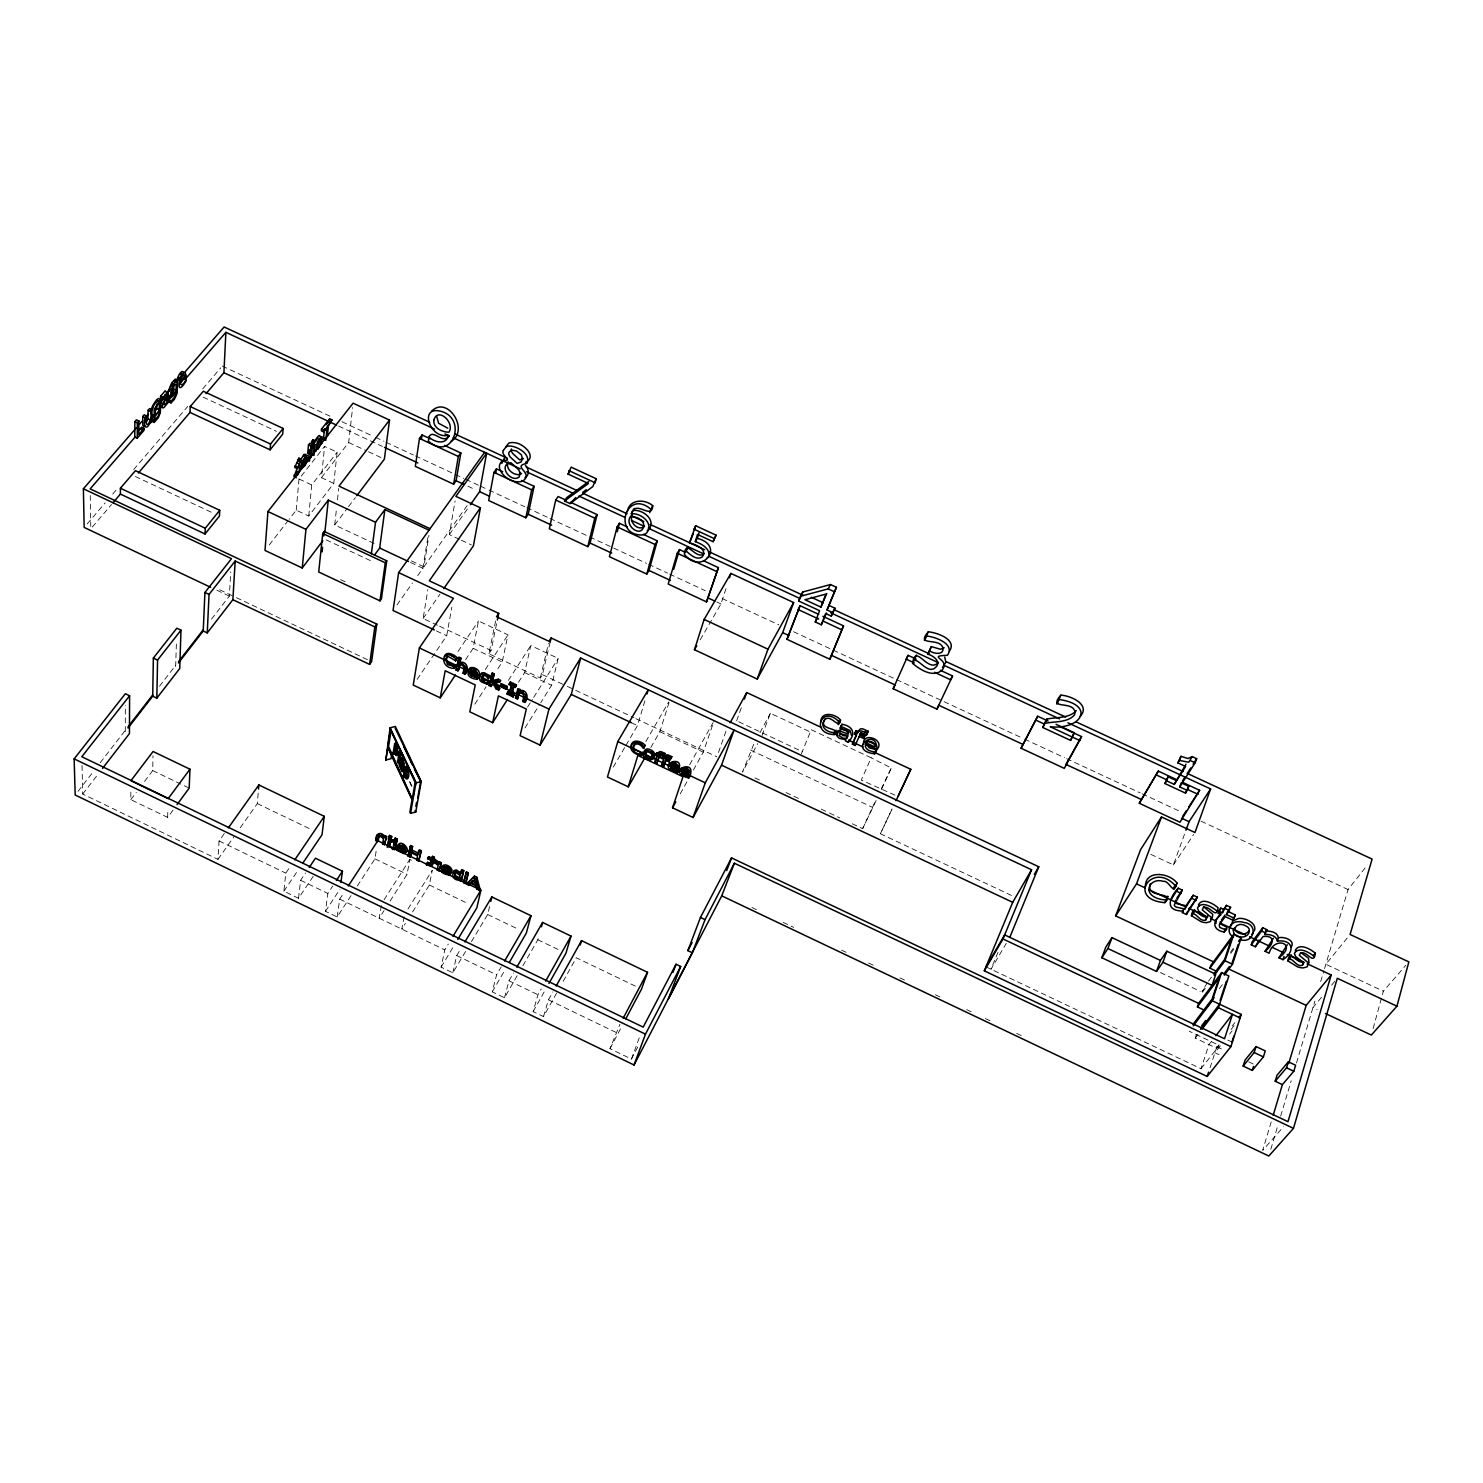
<?xml version="1.0" encoding="UTF-8"?>
<svg xmlns="http://www.w3.org/2000/svg" width="1483" height="1483" viewBox="0 0 1483 1483"><rect width="100%" height="100%" fill="white"/><g stroke="black" fill="none" stroke-linecap="round" stroke-linejoin="round"><path stroke-width="0.75" stroke-dasharray="5 3.75" d="M125.295 731.564L125.332 705.166M173.048 810.089L167.653 817.411L130.819 799.652L130.875 789.123M144.518 781.467L152.73 770.567L152.99 755.737M167.653 817.411L167.876 809.069M175.68 666.516L176.44 641.305M211.513 619.134L229.346 596.129L230.736 571.882M82.028 765.525L82.714 794.054L217.945 859.361L219.058 840.954L224.359 833.483M240.265 827.774L257.319 803.601L258.339 791.162M296.211 510.189L299.01 478.99L324.592 446.364L337.142 452.204L333.768 483.421L308.724 516.047L296.211 510.189L289.129 519.347M308.724 516.047L311.727 484.941L337.142 452.204M333.768 483.421L321.44 477.656L324.592 446.364M313.228 876.323L298.546 898.29L283.883 891.209L285.774 873.135L289.611 867.444M374.124 543.445L334.713 524.963L336.474 508.984M337.494 499.845L338.754 488.426M321.44 477.656L348.672 442.509L352.62 407.547M298.546 898.29L300.604 880.29L305.535 872.931M351.026 895.658L337.197 916.957L325.481 911.304L327.854 893.433L332.73 886.018M337.197 916.957L339.7 899.143L343.389 893.489M357.329 885.981L374.939 858.879L376.367 849.815M417.687 575.626L422.877 568.286L427.901 536.902M411.477 560.945L423.916 566.784L428.958 535.4M437.522 625.288L423.118 618.485L427.864 589.678M381.298 905.668L379.185 918.274L384.041 910.618M459.341 539.293L449.312 534.603L455.096 500.865M417.112 679.381L446.698 635.762L451.833 607.122M390.103 901.071L407.084 874.321L409.79 859.436L413.868 861.401M404.099 916.661L401.8 929.174L405.397 923.408M465.551 659.768L473.151 648.331L478.49 620.969L508.002 634.835L502.218 662.03L495.989 671.595M412.589 911.897L429.366 885.017L432.276 870.224L405.693 912.638M550.1 642.287L542.426 674.654L540.313 677.991L488.908 653.781L495.619 621.062M488.908 653.781L491.077 650.481L497.361 619.913M465.606 951.437L452.834 972.811L441.081 967.138L444.807 949.843L448.311 944.059M452.834 972.811L456.708 955.571L460.231 949.713M518.494 682.217L524.63 672.578L530.784 645.531L558.183 658.415L551.62 685.294L540.72 702.72M540.313 677.991L548.469 643.474M471.409 941.724L487.666 914.51L489.761 905.742M517.141 975.758L504.498 997.762L492.263 991.849L496.601 974.813L501.18 966.935M504.498 997.762L508.984 980.782L513.47 973.015M522.887 965.748L537.828 939.759L539.033 935.421M1373.128 1028.479L1383.379 991.182L1405.847 965.322M556.626 993.054L543.501 1016.596L533.12 1011.591L537.958 994.759L541.258 988.901M543.501 1016.596L548.45 999.82L552.862 991.923M1270.783 1149.381L1278.031 1125.022M1280.663 1116.161L1291.211 1080.718M1296.476 1062.996L1314.883 1001.118M1320.686 981.598L1323.911 970.753M1324.56 968.584L1348.066 889.54L1366.455 866.239M625.937 745.374L637.468 725.595L645.698 698.215M1271.209 1121.889L1262.663 1150.382L1283.518 1126.746M650.833 747.488L659.861 731.731L669.853 699.957M700.236 639.766L720.96 603.933L725.929 588.677M1210.017 1067.834L1217.58 1044.625L1189.218 1031.223M985.973 966.842L1201.026 1068.705L1208.96 1044.588L1211.722 1041.029M1219.119 1044.718L1216.431 1048.129L1195.224 1038.1L1196.392 1034.615M693.395 770.048L703.294 752.178L714.102 720.738M637.709 1047.054L631.443 1059.066L609.958 1048.703L619.95 1024.271M718.476 752.493L726.837 728.728M736.643 720.812L742.075 705.593M1150.864 854.375L1173.387 864.904L1185.139 832.482M631.443 1059.066L640.063 1035.635M753.753 744.281L742.482 772.087L757.739 743.558M762.095 735.401L770.381 713.249L810.163 731.879L811.257 729.729L871.188 757.794L861.252 780.095L895.973 795.555M801.339 753.827L811.257 729.729M997.985 952.29L990.996 969.233L1006.271 943.318M852.28 823.769L862.643 828.645L875.396 801.117M881.403 789.549L891.283 768.027L871.188 757.794M1011.499 895.454L880.383 833.743L893.081 806.789M880.383 833.743L892.117 808.921M881.347 788.715L891.283 768.027M862.643 828.645L876.472 799.838M609.958 1048.703L621.544 1026.848M759.982 732.658L770.381 713.249M680.215 793.887L687.908 779.984M689.651 764.727L712.989 722.722M563.188 981.301L576.312 957.758L635.41 986.139M533.12 1011.591L545.577 989.458M645.846 741.556L668.703 701.941M492.263 991.849L504.758 970.308M613.258 767.119L624.788 747.339M441.081 967.138L454.187 945.375M524.982 727.912L539.515 704.666M527.559 707.094L532.453 699.309M533.676 697.362L558.183 658.415M384.097 899.736L409.79 859.436M508.372 680.382L530.784 645.531M474.801 704.184L486.016 686.926M485.312 669.5L508.002 634.835M325.481 911.304L339.959 889.207M1173.387 864.904L1193.685 834.428M457.987 651.575L478.49 620.969M283.883 891.209L297.879 870.484M423.118 618.485L439.876 594.275M449.312 534.603L469.073 506.593M396.943 604.99L412.496 582.967M423.916 566.784L467.145 505.573M217.945 859.361L233.702 837.061M1207.143 982.932L1202.009 991.645L1206.068 986.176M1208.497 981.134L1212.538 975.684M1230.371 952.308L1234.449 946.821M1230.742 953.384L1234.801 947.934M1202.342 992.294L1206.365 986.881M130.819 799.652L136.306 792.385M334.713 524.963L347.133 508.502M348.505 506.685L355.401 497.546M1219.341 988.642L1223.419 983.229M1195.224 1038.1L1197.949 1034.522M82.714 794.054L98.304 773.885M77.987 791.403L93.281 771.661M100.251 762.67L125.295 730.359M159.497 686.24L175.717 665.292M269.257 544.965L287.702 521.182M1232.188 1025.976L1234.783 1022.677M1231.057 1029.499L1234.931 1024.549M1201.026 1068.705L1219.026 1045.793M1220.305 1045.904L1214.948 1052.726L1219.082 1054.691M1229.555 1034.133L1232.151 1030.852M1347.25 937.979L1325.839 964.247L1383.379 991.182M1321.538 997.28L1312.937 1007.624L1317.108 1009.589M1331.567 985.194L1335.868 980.003M92.298 527.04L111.522 504.498M87.163 523.925L105.163 502.867M112.671 494.099L117.176 488.852M133.692 469.555L187.729 406.416M202.745 388.88L220.745 367.84M222.246 366.079L331.469 416.871M341.98 421.747L373.475 436.41M375.588 437.374L383.986 441.285M386.081 442.268L413.386 454.966M415.481 455.93L453.297 473.503M455.392 474.486L463.79 478.397M465.903 479.38L478.508 485.238M480.603 486.202L486.906 489.13M489.001 490.113L524.704 506.723M526.817 507.687L547.82 517.456M549.915 518.438L587.713 536.012M589.826 536.994L646.532 563.355M648.627 564.337L667.535 573.124M669.63 574.106L705.333 590.697M722.147 598.52L778.853 624.881M793.553 631.721L894.379 678.602M896.474 679.566L1022.51 738.163M1024.605 739.146L1064.516 757.702M1066.611 758.684L1140.13 792.867M1142.225 793.831L1180.023 811.423M1201.026 821.174L1348.066 889.54M338.625 426.066L382.429 446.439M467.849 486.183L475.672 489.835M716.864 602.024L720.96 603.933M348.672 442.509L366.523 450.832M368.507 451.759L384.375 459.137M203.097 397.11L276.394 431.312M461.361 540.238L471.39 544.928M299.01 478.99L311.727 484.941M410.531 562.483L422.877 568.286M738.682 721.776L802.433 751.696M326.186 539.868L370.453 560.648M750.639 750.101L872.412 807.327M135.398 476.506L213.292 513.155M340.589 579.631L346.707 582.504M439.58 626.252L491.077 650.481M542.426 674.654L565.264 685.406M567.359 686.388L573.587 689.317M575.664 690.299L633.834 717.679M635.91 718.662L716.938 756.812M659.861 731.731L703.294 752.178M754.903 777.926L761.131 780.855M785.99 792.571L800.486 799.393M821.211 809.143L827.421 812.072M829.498 813.055L839.841 817.93M436.373 630.905L446.698 635.762M473.151 648.331L502.218 662.03M524.63 672.578L551.62 685.294M631.276 722.684L637.468 725.595M1160.41 972.551L1200.229 991.311M1227.757 1040.065L1231.928 1042.03M1216.857 1046.813L1223.049 1049.742M1248.686 1061.847L1254.155 1064.442M219.762 589.789L234.314 596.685M236.39 597.668L367.413 659.657M216.889 590.234L229.346 596.129M751.937 907.522L758.184 910.488M783.191 922.389L793.627 927.338M841.565 950.14L847.831 953.124M868.667 963.023L874.914 966.008M899.94 977.89L906.187 980.875M935.384 994.759L941.631 997.725M966.656 1009.626L972.904 1012.592M985.416 1018.543L991.664 1021.509M1016.689 1033.41L1022.936 1036.376M374.939 858.879L407.084 874.321M429.366 885.017L468.572 903.851M257.319 803.601L311.597 829.664M487.666 914.51L518.197 929.174M537.828 939.759L557.905 949.398M152.73 770.567L189.194 788.103M219.058 840.954L285.774 873.135M300.604 880.29L327.854 893.433M339.7 899.143L444.807 949.843M456.708 955.571L496.601 974.813M508.984 980.782L537.958 994.759M548.45 999.82L615.705 1032.261M410.068 782.023L411.977 786.083M409.512 781.671L411.44 786.231M90.259 495.526L90.778 526.558"/><path stroke-width="1.5" d="M1230.019 927.524L1232.874 920.943L1238.472 918.478A10.882 6.655 17.9 0 1 1245.405 919.275C1250.206 920.739 1256.787 925.132 1254.321 930.953M1187.42 773.477L1372.109 859.083L1350.086 934.475L1408.85 961.874L1396.93 1006.197L1337.295 978.279L1293.473 1128.341L734.382 863.217L721.739 895.843L634.038 1064.998L75.188 794.999L74.15 758.87L125.351 693.729L129.596 695.768L129.447 733.566L102.549 768.398M144.018 428.55L138.809 434.556L138.92 421.005L136.436 419.837L134.86 421.635L134.786 437.003L137.233 438.171L143.999 430.348L144.018 428.55L141.552 427.401L138.957 430.404M137.233 438.171L137.344 422.803L138.92 421.005M141.552 429.199L141.552 427.401M146.279 422.154L147.985 418.91L148.096 410.29L149.561 408.604L152.026 409.753L150.562 411.44C153.342 419.3 143.962 433.963 146.632 415.963L144.166 414.795L142.702 416.501L142.813 425.714L144.759 425.751M148.448 413.961L145.167 417.65C142.609 427.623 147.077 430.904 150.413 421.691L150.395 422.952L152.934 420.208M152.026 409.753L151.692 421.283L154.139 422.414L158.366 417.668L160.331 412.682L160.813 399.668L158.347 398.519C154.269 401.151 147.002 414.258 153.453 415.184M154.139 422.414C154.121 418.317 160.646 416.463 159.182 411.347L154.269 416.871L154.176 409.345L159.348 401.837L156.994 400.095M155.085 411.588L156.753 408.604L156.827 404.396M152.712 696.176L153.361 658.081L176.829 628.217L180.982 630.201L179.758 668.462L156.827 698.141L152.712 696.176L128.039 728.023M159.2 409.753L159.311 403.413C153.12 405.471 154.658 420.95 159.2 409.753L156.753 408.604M168.877 401.633L164.15 407.324A4.968 1.78 -65.9 0 1 162.852 407.899L162.555 407.732A5.598 2.002 -65.9 0 1 162.148 406.138L167.598 394.756L162.963 399.372L160.516 398.223L160.553 396.239L165.243 390.771L166.615 392.606M156.827 698.141L157.569 660.083L180.982 630.201M162.963 399.372L163 397.388L168.191 391.734L168.599 401.745L171.027 402.875L174.382 399.372L177.126 393.273L177.7 380.241L175.272 379.11L171.731 382.855L168.098 391.549M167.505 400.447L167.579 397.24C162.222 400.929 163.686 409.864 167.505 400.447L165.076 399.316L164.02 401.467M171.027 402.875C171.027 398.816 177.459 396.981 176.014 391.901C167.95 406.398 170.082 382.521 177.7 380.241M173.567 391.772L173.604 390.771L173.01 392.013M171.416 392.847L173.641 389.176L173.752 384.95M176.051 390.307L176.217 383.967C170.156 385.951 171.546 401.374 176.051 390.307L173.641 389.176M190.028 412.422L190.232 406.546L203.319 391.234L283.142 428.439L282.678 434.241L270.11 449.831L190.028 412.422L138.345 473.04M820.803 722.165C820.729 710.802 835.689 713.694 840.527 720.163C839.007 730.878 829.72 711.525 823.992 720.886C819.58 727.968 829.201 733.362 835.392 732.509L834.317 734.586C809.607 733.751 822.008 703.535 839.471 722.258M189.954 769.214L168.172 798.651L130.912 780.707L153.083 751.492L189.954 769.214L189.194 788.103L177.07 804.583M120.401 494.08L205.043 533.973L205.284 528.226L219.744 510.3L135.435 470.667L120.401 488.241L120.401 494.08L113.005 502.756M178.442 662.975L203.227 630.979L204.932 592.459L231.496 558.665L83.382 488.778L136.343 427.883M203.227 630.979L207.249 632.889L209.047 594.405L235.185 561.037L374.828 626.92L369.619 664.421L232.868 599.707L235.185 561.037M206.063 393.625L223.914 372.715L225.879 332.34L434.538 429.088M219.744 510.3L219.447 516.047L205.043 533.973M436.614 416.167L438.597 423.248L447.736 428.179M501.847 463.382L504.609 457.654M388.935 847.46L389.936 841.065L390.882 839.582L392.865 840.527L391.92 842.01L389.936 841.065M270.11 449.831L270.536 444.047L283.142 428.439M356.791 495.711L384.375 459.137L389.528 420.078L353.102 403.172L267.941 511.524L265.012 550.453L302.235 567.989L322.812 540.739M258.505 789.086L258.858 784.933L324.295 816.336L322.033 834.688L302.958 862.939M296.322 477.804L293.949 476.692L296.711 469.573M300.196 470.778L301.865 461.25L300.993 462.362L301.271 459.229L298.88 458.117L294.746 467.497L297.138 468.609L299.547 465.551C299.492 468.035 299.344 478.842 294.079 475.061M297.138 468.609L301.271 459.229M298.602 461.25L298.88 458.117M307.667 453.613L308.483 444.974L309.78 443.324L312.153 444.437L310.911 457.394M308.761 454.132L309.168 449.812M309.428 461.194L310.855 446.086L312.153 444.437M310.688 451.685L312.598 443.547L314.952 444.659L313.914 455.485M311.56 441.563L311.374 443.473L313.747 444.585L315.397 440.803L313.043 439.709L311.56 441.563L313.933 442.675L313.747 444.585M312.857 441.6L313.043 439.709M302.235 567.989L305.943 529.357L328.281 500.142L375.514 522.257L371.343 553.863M312.839 454.947L313.673 446.29L314.952 444.659M169.488 391.252L169.896 388.324M327.335 436.54L328.429 425.899L331.97 419.911L329.634 418.818L321.496 429.088L321.329 430.812L323.683 431.905L327.076 427.605L325.778 440.377L323.442 439.283L324.517 428.643M323.683 431.905L331.97 419.911M453.149 872.801L453.798 870.688L456.263 869.928L461.157 873.005L460.231 874.507C452.741 865.09 448.811 880.235 459.026 880.142L459.952 878.64L457.895 878.158M329.448 420.542L329.634 418.818M322.738 533.472L318.715 571.993L379.982 600.837L381.409 598.835L386.748 560.796L324.258 531.47L322.738 533.472L385.283 562.817L379.982 600.837M322.108 551.88L322.571 547.338M323.776 536.012L324.258 531.47M324.907 532.082L328.281 500.142M677.082 767.805L674.876 764.338L670.872 764.876L677.082 767.805L677.935 766.266L671.743 763.356L670.872 764.876M404.692 766.526L402.023 758.128L400.002 759.741L402.579 766.971M688.39 773.125L686.184 769.677L682.18 770.215L688.39 773.125L689.243 771.605L683.033 768.676L682.18 770.215M455.133 872.986L455.522 875.285A2.91 1.539 31.1 0 0 456.968 876.601L460.138 877.751L459.211 879.252L456.041 878.103A2.91 1.539 31.1 0 1 454.595 876.805L455.188 872.968A2.206 1.168 31.2 0 1 456.616 873.024L460.027 875.452L459.211 879.252M407.232 777.759L406.861 772.736L404.229 767.026L406.045 766.544C411.477 771.494 408.01 786.064 403.877 774.867L405.693 774.404L405.211 777.166L403.395 777.648L404.229 767.026M374.402 555.235L379.667 548.024L384.876 509.577L428.976 530.173M340.905 882.459L342.462 871.225L315.434 858.212L309.243 867.407M135.379 436.706L90.148 488.871L376.812 624.102L371.584 661.622L369.619 664.421M652.78 753.902C653.039 760.445 642.862 755.422 646.81 751.084M484.626 452.315L398.649 572.605L393.051 610.495L434.315 629.923M430.218 438.764L422.043 434.982L419.485 438.43L415.333 466.385L453.631 484.2L456.115 480.733L460.842 452.982L444.511 445.401M421.413 439.283L422.043 434.982M1175.667 900.107L1175.426 901.683A3.485 2.15 19.2 0 0 1177.168 903.796L1185.992 905.761L1193.259 895.25L1197.374 897.178L1186.456 914.473L1182.377 912.564L1183.545 909.301M429.032 437.04L428.383 441.192C451.703 461.565 466.978 421.153 443.343 412.089C417.613 402.875 429.18 439.802 448.385 435.298C446.643 445.289 434.204 442.416 429.032 437.04C432.721 428.142 443.139 445.289 449.201 435.798M385.84 760.019L387.786 747.599L412.033 799.726L409.883 811.905L410.55 813.351L415.778 811.961L421.228 781.578L395.368 726.466L390.103 727.801L385.84 760.019L391.03 758.684L392.013 752.493M391.234 729.451L388.565 746.468L412.2 799.096L387.804 746.672L390.474 729.636L415.926 782.19L415.184 786.361M318.901 440.321L316.417 447.106M375.866 840.601L377.312 834.892L380.408 835.281L383.596 837.821L384.672 835.578L386.525 836.468L384.449 844.735L382.614 843.846L383.43 838.785L382.095 837.506A3.559 1.854 32.3 0 0 380.093 836.319L378.536 836.783L377.702 841.491L375.866 840.601C375.106 833.984 380.575 830.628 384.56 836.338M178.09 380.241L178.85 377.145M377.702 841.491L379.5 835.3M394.682 743.558L396.276 753.698L398.093 753.234L396.499 743.094L394.682 743.558L393.236 752.511L393.922 753.994L395.739 753.531L396.981 745.819L397.425 752.066M393.922 753.994L395.164 746.283L395.757 754.625L398.019 755.107L400.336 752.993L399.706 756.831M383.596 837.821L384.672 835.578M396.276 753.698L400.243 751.121L401.281 753.345L399.817 762.262L398 762.725L398.519 753.457L400.336 752.993M384.449 844.735L386.525 836.468M398 762.725L399.465 753.809L398.426 751.584M398.649 572.605L453.409 598.316L419.374 647.941L413.238 685.072L440.229 697.844L455.429 674.987M392.865 840.527L389.195 837.747L387.174 847.331M388.416 838.08L389.584 835.411L391.679 836.412L391.493 837.598L390.53 839.081L388.416 838.08L389.584 835.411M403.877 763.356L402.023 758.128M388.324 842.974L389.195 837.747M403.932 771.086L402.115 771.549L399.78 766.73A3.504 1.001 75.2 0 1 399.224 764.802L399.112 764.171A3.948 1.112 75.2 0 1 399.094 762.466L399.78 761.761L402.134 765.673L401.708 764.783M401.689 768.416L399.965 763.615L401.077 767.897L403.506 767.934M390.53 839.081L391.679 836.412M390.882 839.582L389.899 845.977L392.847 849.499M402.115 771.549L402.857 764.987L400.206 758.592M391.92 842.01L393.032 839.582M403.395 777.648L403.877 774.867M404.025 773.959L404.655 770.196C408.307 772.328 405.767 781.949 404.025 773.959L405.841 773.496L406.472 769.714L407.955 771.901M453.631 484.2L458.321 456.449L460.842 452.982M392.81 848.739L394.904 840.472L396.758 841.362L395.609 848.128L394.645 849.611L392.81 848.739L393.755 847.256L395.609 848.128M394.015 840.768L395.182 838.08L397.277 839.1L397.092 840.286L396.128 841.769L394.015 840.768L395.182 838.08M394.144 844.995L394.904 840.472M394.645 849.611L396.758 841.362M396.128 841.769L397.277 839.1M397.036 848.98L402.208 852.169A3.429 1.798 32 0 0 403.914 852.113L404.711 850.908L397.11 847.275L397.759 845.44L400.299 845.013L404.173 846.923L406.602 851.743L403.821 853.633L396.814 850.222L398 847.497L403.154 850.686A3.429 1.798 32 0 0 404.377 850.76M396.814 850.222L398 847.497M412.2 799.096L415.147 782.394L390.474 729.636M413.72 794.721L414.443 790.55M410.55 813.351L415.926 782.968L390.103 727.801M415.833 806.437L416.556 802.377M417.668 798.28L420.709 781.3L395.201 728.227M410.012 856.989L411.755 851.094L410.012 856.989L408.066 856.043L410.643 845.551L412.589 846.496L410.995 851.52L417.743 854.764L418.688 853.263L411.94 850.037M408.066 856.043L410.643 845.551M410.995 851.52L412.589 846.496M440.229 697.844L445.178 670.724L475.227 684.905L469.814 711.84L492.653 722.647L507.408 699.55M470.389 504.721L479.602 491.652L486.628 453.242L455.856 496.36L480.418 507.816L473.392 545.855L443.732 588.695M632.184 514.805C628.681 521.794 637.968 531.73 644.438 526.428M417.743 854.764L419.337 849.74L421.302 850.667L418.669 861.141L416.723 860.196L417.539 855.821L410.791 852.595M454.299 668.37L455.448 665.125L454.299 668.37C438.264 668.332 441.915 645.439 456.041 659.101L455.707 660.825L448.292 656.468L445.493 659.194L447.736 664.625L454.614 666.683M418.669 861.141L421.302 850.667M455.707 660.825L457.024 657.618C454.039 654.485 446.031 650.462 444.325 656.709M455.948 669.927L459.026 657.266L461.009 658.192L459.248 663.735L463.03 664.291L465.922 666.998L465.124 674.246L463.159 673.319L464.142 667.721L462.918 665.7A3.782 2.224 33.4 0 0 460.694 664.903L459.044 664.885L457.913 670.854L455.948 669.927L456.931 668.444L458.896 669.371L457.913 670.854M458.191 661.733L459.026 657.266M502.737 471.761L496.471 468.85L493.987 472.354L488.686 500.512L525.835 517.789L528.226 514.267L534.102 486.313L521.553 480.492M459.248 663.735L461.009 658.192M495.637 473.188L496.471 468.85M458.896 669.371L460.027 663.402L461.676 663.42A3.782 2.224 33.5 0 1 462.492 663.587M431.164 859.806L432.109 858.305L428.698 856.673L427.753 858.156L431.164 859.806L432.48 856.358L434.334 857.248L435.02 860.733L433.777 860.121L432.832 861.623L431.701 866.22L426.474 864.811L427.605 862.309L430.793 863.607M426.659 863.792L429.848 865.108L430.978 860.733L427.753 858.156M463.159 673.319L465.013 667.294M426.474 864.811L427.605 862.309M428.698 856.673L427.567 859.102M465.124 674.246C469.592 669.76 467.015 661.047 460.231 662.252M431.293 862.439L431.924 859.25L430.978 860.733M432.109 858.305L432.48 856.358M432.832 861.623L434.093 862.235L433.017 860.696L434.334 857.248M433.777 860.121L432.888 864.348L430.793 864.997M434.334 862.643L434.575 861.475L438.356 864.348L439.506 861.845L441.359 862.735L439.079 870.91L437.225 870.039L438.171 865.293L434.334 862.643L435.501 859.973A4.06 2.15 31.5 0 1 436.966 860.696L439.302 862.846M438.356 864.348L439.506 861.845M477.044 679.344L478.193 676.359L477.044 679.344C457.746 677.008 475.079 658.674 477.934 676.1L469.814 672.281L470.055 674.264A3.652 2.15 33.2 0 0 471.538 676.007L478.008 677.861M439.079 870.91L441.359 862.735M449.219 872.245C432.962 867.981 447.087 862.643 450.758 870.632C452.964 877.306 443.621 874.618 441.23 871.503L441.471 870.28L446.643 873.468A3.429 1.817 31.3 0 0 448.367 873.431L450.146 870.743M441.23 871.503L442.416 868.778L447.569 871.985A3.429 1.817 31.3 0 0 449.312 871.93L449.979 871.263M497.361 619.913L498.714 613.369L429.31 580.817L480.418 507.816M487.332 684.256L488.5 681.216L487.332 684.256L481.604 681.958A5.098 3.003 33 0 1 479.51 679.492C476.784 672.781 486.09 673.115 488.797 677.175L488.5 678.676L489.779 675.692L484.162 672.67L481.512 672.948L480.121 675.043M313.599 445.92L314.266 443.213M489.038 685.535L490.002 684.052L491.967 684.979L491.003 686.462L489.038 685.535L492.319 672.967L494.302 673.894L491.967 681.883L497.324 680.716L499.771 681.883L500.735 680.382L498.288 679.233L492.931 680.4M490.465 681.828L492.319 672.967M1220.379 921.61C1219.582 927.042 1232.354 925.132 1224.142 931.954C1213.279 930.453 1211.444 921.481 1221.047 914.677L1218.266 913.38L1219.397 910.08L1220.806 908.134L1223.586 909.431L1226.497 905.371L1230.612 907.299L1226.589 914.64L1234.171 918.199L1235.265 914.9L1227.702 911.359L1226.589 914.64M525.835 517.789L531.674 489.853L534.102 486.313M491.003 686.462L492.578 683.014L496.138 688.891L498.733 690.114L499.697 688.631L495.211 681.439L494.247 682.921L498.733 690.114M491.967 681.883L494.302 673.894M874.84 746.913C876.212 742.835 870.187 740.314 867.092 741.871L866.146 742.853L874.84 746.913L875.878 744.8L867.184 740.759L866.146 742.853M500.086 686.388L501.328 683.607L507.242 686.407L506.964 687.686L506 689.169L500.086 686.388L501.328 683.607M492.653 722.647L498.418 695.861L526.335 709.041L520.125 735.661L540.09 745.115L571.289 694.433L580.632 658.044L1031.556 869.742L1002.99 938.961L984.304 970.846L1207.199 1076.473L1230.909 1046.627L1241.252 1014.409L1212.26 1000.765L1193.296 1025.847M460.231 874.507L461.88 869.668L463.734 870.558L461.732 879.845L460.805 881.347L459.026 880.142M461.157 873.005L461.88 869.668M460.805 881.347L463.734 870.558M463.53 882.645L466.478 871.874L468.331 872.764L466.292 882.033L465.365 883.534L463.53 882.645L466.478 871.874M506 689.169L507.242 686.407M465.365 883.534L468.331 872.764M514.193 684.998L512.321 693.395L514.304 694.341L513.118 696.917L507.056 694.044L508.243 691.486L510.245 692.431L509.281 693.914L507.297 692.969M509.281 693.914L511.153 685.517L509.151 684.571L510.337 681.995L516.436 684.868L515.231 687.445L513.229 686.499L511.357 694.897L513.118 696.917M152.693 408.789L153.546 406.045M507.056 694.044L508.243 691.486M509.151 684.571L510.337 681.995M510.245 692.431L512.098 684.015L510.096 683.07M566.321 500.309L558.109 496.508L555.717 500.049L549.34 528.727L587.787 546.634L590.104 543.056L597.111 514.601L570.436 502.218M515.231 687.445L516.436 684.868M515.528 698.048L518.253 688.65L520.236 689.576L519.087 691.949L522.906 692.542L525.779 695.23L524.722 702.386L522.758 701.459L523.944 695.916L522.758 693.914A3.782 2.243 32.3 0 0 520.514 693.117L518.828 693.08L517.493 698.975L515.528 698.048L518.253 688.65M596.129 478.712L592.792 486.591L570.047 503.59L564.504 501.013L588.399 483.495L568.063 474.078L571.159 467.145L596.129 478.712L595.072 483.143M519.087 691.949L520.236 689.576M517.493 698.975L519.773 691.579L521.46 691.616A3.782 2.243 32.3 0 1 523.054 692.079M1150.363 883.812C1144.802 899.18 1176.557 890.894 1164.804 902.646C1125.43 899.421 1153.07 859.788 1175.852 886.315C1172.756 894.008 1168.975 880.198 1163.265 881.328C1158.649 879.716 1152.884 880.809 1150.178 885.147C1144.542 894.99 1159.076 900.626 1166.806 899.699M348.301 885.963L377.813 840.768L480.9 890.189L476.84 907.818L457.765 939.443M524.722 702.386C529.338 697.9 526.873 689.261 520.032 690.466M550.1 642.287L551.12 637.968L1038.767 866.776L1009.793 937.33M490.817 901.349L491.855 896.955L530.988 915.715L526.335 933.085L509.299 962.467M1170.884 900.07L1178.206 888.206L1182.303 890.115L1174.276 904.945A3.504 2.15 19.2 0 0 1176 907.04L1184.843 909.023L1193.259 895.25M587.787 546.634L594.776 518.179L597.111 514.601M540.09 745.115L548.951 709.078L580.632 658.044M176.94 380.408C177.163 377.85 181.667 367.858 183.892 372.752M627.402 526.984L619.431 523.295L617.132 526.891L609.439 556.7L646.773 574.069L648.998 570.454L657.303 540.869L643.362 534.399M617.225 531.804L619.431 523.295M173.437 393.162L172.769 395.257M650.629 509.021C626.16 488.519 612.442 534.492 641.212 534.992A13.328 8.842 33 0 0 646.681 532.916C654.392 523.425 640.804 512.692 631.313 513.785C635.669 498.826 651.834 520.83 652.742 505.666C644.697 498.733 629.218 499.067 627.328 511.654M649.647 512.617L652.742 505.666M541.425 926.782L542.611 922.445L571.029 936.088L565.931 953.254L548.97 983.414M401.059 761.465L400.911 762.002A3.948 1.131 75.2 0 0 400.873 763.078M646.773 574.069L655.06 544.502L657.303 540.869M319.753 441.304L318.901 443.973M321.737 443.732L322.052 436.706A6.284 1.817 -65.9 0 0 320.458 437.485L318.993 439.339A6.229 1.798 -65.9 0 0 317.121 442.972L315.972 451.11M646.959 693.988L648.219 689.78L617.799 741.556L607.474 776.999L628.254 786.824L645.198 757.312M851.353 735.012L849.963 730.489L840.954 726.373L840.194 728.209L847.034 730.618L848.498 733.992L840.842 731.379L836.56 733.103L836.597 735.438L839.137 738.274L846.014 739.85L845.532 740.981L848.257 742.26L849.314 740.165M685.628 552.436L679.492 549.581L677.268 553.233L668.221 584.042L706.538 601.894L718.402 567.637L704.073 560.982M673.653 569.398L679.492 549.581M1308.173 964.21L1331.196 974.998L1288.004 1121.686L731.545 857.897L700.458 917.458L687.871 950.64L692.357 952.79L668.332 999.116L680.678 966.471L676.026 964.247L643.196 1027.126L81.806 756.738L129.596 695.768M704.314 553.511C696.139 561.019 686.036 537.699 684.386 554.234C701.385 576.294 726.188 545.855 697.325 538.329L695.323 541.647C701.681 543.909 710.858 548.747 708.614 556.922L707.113 557.812M686.388 550.934L687.519 547.171M1293.806 1071.264L1295.604 1065.239L1288.356 1061.809L1277.011 1075.249L1275.195 1081.218L1282.387 1084.629L1293.806 1071.264L1286.54 1067.816L1275.195 1081.218M307.685 461.658C312.023 448.589 300.419 459.341 301.883 466.2L307.241 459.396L305.424 464.902M685.517 550.471C689.836 554.141 696.361 560.982 702.33 556.829C707.873 548.84 695.212 544.428 689.465 542.963L695.638 525.724L716.067 535.159L713.082 541.684L697.492 534.455L695.323 541.647M693.247 533.676L689.465 542.963M694.452 529.691L695.638 525.724M482.346 675.358L483.551 679.715L488.5 681.216M1286.54 1067.816L1288.356 1061.809M1273.193 1115.309L1282.387 1084.629M1288.708 1063.552L1306.171 1005.381L1331.196 974.998M697.325 538.329L698.956 532.935M1287.874 960.873C1291.341 954.514 1296.161 968.084 1302.463 965.192L1303.483 961.855C1296.272 964.247 1289.839 947.878 1287.874 960.873L1297.421 966.786A10.492 6.321 16.9 0 0 1303.168 967.898L1307.172 966.842L1308.544 963.042L1299.33 955.293L1300.535 952.939C1307.357 950.603 1313.66 965.785 1315.365 953.272C1310.787 949.287 1299.831 942.687 1295.419 950.01L1295.549 951.511M628.254 786.824L637.857 755.422L682.977 776.721L672.541 807.79L693.08 817.504L721.535 765.191L734.066 730.081L705.259 782.82L693.08 817.504M580.224 944.931L581.54 940.648L647.515 972.292L641.527 989.087L625.752 1018.895M641.879 753.883C627.29 755.218 633.649 735.438 643.585 748.359C645.105 744.336 634.242 739.943 631.387 744.429C628.458 750.565 636.114 755.144 641.398 755.477C645.995 750.176 628.514 751.733 634.835 743.465M643.585 748.359L644.957 745.207C641.676 740.833 630.868 738.312 631.628 746.542M641.398 755.477L642.751 752.363M644.456 746.839L644.957 745.207M713.082 541.684L716.067 535.159M1289.895 958.315L1290.933 954.978M1290.117 958.407L1291.155 955.089M1263.405 1056.897L1265.259 1050.909L1256.045 1046.572L1245.034 1060.123L1243.162 1066.073L1252.301 1070.392L1263.405 1056.897L1254.173 1052.541L1243.162 1066.073M1254.173 1052.541L1256.045 1046.572M1252.301 1070.392L1253.543 1066.425M1278.884 957.777C1298.533 943.54 1273.916 935.421 1269.151 953.217L1265.055 951.289C1273.675 944.708 1276.103 935.106 1263.108 936.496L1255.341 946.747L1251.263 944.819L1252.338 941.52L1262.719 927.728L1266.834 929.656L1264.61 934.512C1269.374 934.105 1276.585 935.532 1277.382 941.13C1291.897 939.128 1296.439 950.714 1282.98 959.686L1278.884 957.777L1287.3 944.745M1282.98 959.686L1284.018 956.368M658.971 757.646L656.747 763.485L654.782 762.559L656.839 756.089L655.838 754.402L656.691 752.882L658.026 753.512L657.173 755.032L655.838 754.402M656.691 752.882L655.505 755.459M657.173 755.032L658.359 753.364A3.541 2.132 29.6 0 1 660.343 753.216L664.069 754.921L664.866 756.738L664.013 758.258L662.679 757.628L663.661 759.315L661.585 765.784L663.55 766.711L665.811 760.872M657.692 754.569L654.782 762.559M658.026 753.512L659.212 751.844A3.541 2.132 29.6 0 1 661.196 751.696L664.922 753.401L664.551 754.569L661.77 753.142M706.538 601.894L718.402 567.637M656.747 763.485L658.804 757.016L661.993 758.517L664.922 753.401M661.993 758.517L662.345 757.461C655.949 756.33 661.158 752.956 663.68 756.089M1277.382 941.13L1278.439 937.812C1277.642 932.214 1270.449 930.786 1265.666 931.194L1266.834 929.656M659.082 755.922L660.028 754.143M694.47 649.721L704.128 619.431L730.897 573.42L793.646 602.543L782.672 632.629L757.238 679.047L694.47 649.721L696.769 645.735M1265.055 951.289L1273.396 938.238M664.013 758.258L665.2 756.59A3.541 2.132 29.5 0 1 667.183 756.46L670.909 758.147C670.316 759.667 661.492 756.627 669.185 760.686L668.833 761.743L665.645 760.241L663.55 766.711M663.828 759.945L661.585 765.784M664.866 756.738L666.071 755.069A3.541 2.132 29.5 0 1 668.054 754.94L671.78 756.627L671.391 757.794L669.704 756.793M1231.928 1042.03L1233.856 1036.079M665.923 759.148L666.868 757.368M1251.263 944.819L1261.644 931.046L1262.719 927.728M669.704 760.223L670.038 759.166L666.775 757.628M729.469 577.777L730.897 573.42M1255.341 946.747L1259.011 940.018M1207.199 1076.473L1208.608 1072.153M1232.113 962.912L1238.194 944.523M1220.101 1000.395L1226.385 981.32M1224.328 975.147L1232.503 964.265L1241.252 937.664L1233.837 934.197L1210.87 965.359L1209.924 968.158L1217.191 971.587M1202.046 1029.165L1218.414 1007.736L1228.888 975.999L1221.621 972.588L1198.616 1003.361L1197.411 1006.92L1204.511 1010.275M677.416 772.717C688.575 751.288 651.816 765.71 677.416 772.717C682.718 767.471 674.839 760.056 669.5 763.337L669.556 766.007M1214.188 975.276L1224.995 960.743L1233.837 934.197M1212.26 1000.765L1221.621 972.588M1225.662 929.878L1219.73 927.394L1219.267 924.891L1225.162 916.605L1232.744 920.146L1235.265 914.9M1224.142 931.954L1225.236 928.673M688.687 778.037C699.957 756.645 663.068 771.03 688.687 778.037C694.063 772.791 686.166 765.395 680.808 768.676L680.586 770.437M1218.266 913.38L1220.806 908.134M1219.675 911.415L1222.455 912.712L1223.586 909.431M1222.455 912.712L1226.497 905.371M505.814 446.958L508.65 443.232A13.143 8.601 36.1 0 1 514.675 442.75C523.128 443.102 537.736 456.783 525.538 462.27M1207.959 915.845L1206.94 916.661C1199.747 919.052 1193.444 902.739 1191.442 915.697L1200.989 921.61A10.344 6.358 18.7 0 0 1206.624 922.667L1210.462 921.555L1211.63 917.68L1202.324 909.895L1203.38 907.485C1210.184 905.149 1216.338 920.257 1218.099 907.781C1213.687 903.907 1202.583 897.141 1198.561 904.686L1198.765 906.206M1191.442 915.697C1194.594 909.172 1199.636 922.871 1205.809 919.923L1206.94 916.661M1193.277 913.065L1194.427 909.802M1193.5 913.176L1194.649 909.895M1184.843 909.023L1185.992 905.761M1186.456 914.473L1187.605 911.211M1156.518 971.439L1160.429 960.446L1166.861 951.233L1215.782 974.238L1212.056 985.379L1162.969 962.263L1156.518 971.439L1107.912 948.545L1101.832 957.74L1198.616 1003.361M1162.969 962.263L1166.861 951.233M744.392 699.068L746.728 692.542L821.489 727.523M1067.908 722.777L1210.61 788.937L1194.964 832.519L1161.486 816.948L1140.612 849.592L1115.661 915.901L1214.058 962.115M1175.852 886.315L1177.02 883.052C1169.364 872.634 1145.043 869.464 1145.339 886.834M1182.377 912.564L1183.453 911.025C1165.675 911.229 1167.844 899.588 1178.206 888.206M757.238 679.047L767.972 649.183L793.646 602.543M1164.804 902.646L1167.974 896.436M1166.472 899.532L1167.659 896.288M1173.442 889.207L1174.61 885.944M1173.795 889.374L1177.02 883.052M1185.937 830.313L1189.069 821.675L1210.61 788.937M1176.89 779.743L1158.279 771.104L1139.296 803.267L1179.986 822.212L1199.636 790.291L1183.1 782.616M508.15 461.769C504.999 468.647 513.137 475.45 519.68 474.56L521.571 473.466M798.67 600.986L802.766 591.995L830.499 584.543L836.412 587.287L827.032 609.958L832.667 612.572L831.296 616.112L825.679 613.517L821.341 624.769L815.279 621.952L819.561 610.681L798.67 600.986L802.766 591.995M822.824 616.261L843.53 625.882L829.794 659.249L786.972 639.321L800.041 605.694L818.672 614.351M1179.726 786.935L1195.15 762.8L1196.67 758.684L1192.184 756.608L1187.939 758.517L1180.931 756.311L1177.854 762.892L1185.621 766.489L1174.258 784.396L1166.565 780.837L1164.878 783.525L1185.529 793.127L1188.754 786.324L1181.247 782.839L1179.726 786.935L1187.253 790.439M1185.529 793.127L1188.754 786.324M786.972 639.321L800.041 605.694M1177.854 762.892L1179.393 760.408L1188.773 762.243L1192.184 756.608M300.363 460.453L303.904 454.373L306.165 454.428M634.038 1064.998L645.476 1034.152L680.678 966.471M297.416 471.39L296.34 473.744M1115.661 915.901L1136.516 883.849L1161.486 816.948M1174.258 784.396L1186.011 764.171M672.967 972.422L676.026 964.247M1101.832 957.74L1105.91 946.895L1111.99 937.645L1160.429 960.446M1107.912 948.545L1111.99 937.645M1179.393 760.408L1180.931 756.311M1164.878 783.525L1168.103 776.74L1175.778 780.318M1166.565 780.837L1168.103 776.74M820.915 607.122L825.883 594.09L804.954 599.725L820.915 607.122L826.791 593.478M1139.296 803.267L1158.279 771.104M692.357 952.79L705.037 919.645L734.382 863.217M726.689 870.558L731.545 857.897M827.032 609.958L836.412 587.287M826.55 612.924L821.341 624.769M829.349 605.62L834.985 608.234L831.296 616.112M829.794 659.249L843.53 625.882M984.304 970.846L1012.722 902.313L1031.556 869.742M1048.129 721.072L1037.692 716.233L1021.083 748.248L1064.275 768.361L1081.552 736.588L1058.584 725.929M834.317 734.586C841.751 726.892 817.022 730.989 825.067 718.792M1076.287 710.635C1069.132 718.643 1056.471 716.919 1046.813 719.107L1042.771 727.486L1070.578 740.388L1074.23 732.769L1056.1 724.353M1074.23 732.769L1070.578 740.388M848.257 742.26C856.581 733.251 852.484 725.984 842.029 724.279L840.194 728.209M846.626 738.367L847.887 735.42L839.916 733.677L839.656 736.069L843.048 738.089L846.626 738.367L847.683 736.272L842.826 735.512L840.36 733.121M856.21 743.391L855.172 745.486L852.41 744.206L856.34 735.086L854.468 734.196L855.098 732.713L856.154 730.618L858.027 731.49L856.97 733.584L855.098 732.713M856.154 730.618L854.468 734.196M856.97 733.584L858.954 731.23A4.95 3.17 26.2 0 1 861.883 731.026L867.129 733.381L866.424 735.03L861.363 732.973L859.658 734.845L864.237 736.977L863.588 738.46L859.102 736.365M856.599 734.808L852.41 744.206M858.027 731.49L860.01 729.135A4.931 3.17 26.2 0 1 862.939 728.913L868.185 731.267L867.462 732.917L865.127 731.527M1042.771 727.486L1046.813 719.107M1044.977 723.389C1054.654 721.201 1067.315 722.962 1074.489 714.954L1075.082 712.489C1073.395 699.679 1047.146 710.728 1060.846 695.175C1070.392 695.471 1091.117 704.703 1080.236 716.252M1057.027 703.906L1060.846 695.175M855.172 745.486L859.361 736.087M859.658 734.845L860.863 732.38M1021.083 748.248L1037.692 716.233M860.696 732.732L865.275 734.882L864.626 736.365L860.14 734.27M1022.788 744.336L938.758 705.241L936.941 709.096L893.174 688.742L908.078 655.319L916.16 659.064M399.057 847.256L402.097 846.682L404.859 850.037L399.057 847.256L400.002 845.773L405.823 848.554L404.859 850.037M949.454 651.13C957.425 639.581 937.126 632.648 928.358 631.795L926.3 635.947C935.087 636.819 955.404 643.752 947.452 655.301C925.522 656.19 951.178 658.86 942.094 670.131C932.974 678.028 920.127 669.723 912.62 663.402C915.419 642.176 927.783 674.098 938.442 662.438M912.62 663.402C915.252 652.316 926.634 675.785 935.402 667.591C941.946 662.048 933.345 655.542 927.765 654.17L929.303 650.759C933.178 653.373 943.281 655.875 943.077 648.516C940.519 636.485 914.751 647.311 928.358 631.795M875.489 751.9C871.392 751.881 863.903 749.638 865.553 744.225L876.916 749.527C877.213 726.04 845.977 750.064 874.636 753.827L876.527 749.786L875.674 751.733L874.34 751.473M929.804 649.999L931.324 646.607L940.537 649.276L944.152 647.737M303.922 462.029L300.419 466.941M936.941 709.096L952.531 675.933L940.407 670.316M897.994 796.501L910.803 769.306L873.413 751.825M161.61 401.355L162.574 399.539M952.531 675.933L950.696 679.826L934.512 672.3M896.029 800.653L910.803 769.306M443.565 868.593L446.661 868.056L449.386 871.392L443.565 868.593L444.511 867.092L450.331 869.891L449.386 871.392M876.916 749.527C886.074 739.591 861.567 731.138 863.644 744.503M927.765 654.17L931.324 646.607M874.636 753.827L876.527 749.786M1309.026 962.727L1308.451 958.148L1301.147 952.846M914.51 659.119L916.55 654.985M924.354 640.322L926.764 636.337M908.078 655.319L906.169 659.156L914.269 662.92M893.174 688.742L895.065 684.924L831.778 655.467M863.588 738.46L865.275 734.882M866.424 735.03L868.185 731.267M631.313 513.785L634.427 508.465M840.954 726.373L842.029 724.279M838.266 724.446L838.581 721.35M838.507 724.557L840.527 720.163M836.097 730.155L835.263 732.342L833.891 732.342M170.526 386.544L172.825 383.467M687.871 950.64L692.116 942.502M623.138 1018.265L647.515 972.292M832.667 612.572L834.985 608.234M1056.693 703.739L1058.992 699.475C1095.603 704.685 1082.201 730.062 1050.242 726.763L1079.902 740.573M800.394 596.296L828.163 588.899L830.499 584.543M815.279 621.952L817.596 617.632M730.155 722.703L746.728 692.542M155.919 414.702L151.804 419.188L154.176 420.412M672.541 807.79L675.822 801.821M556.162 986.01L581.54 940.648M1081.552 736.588L1065.925 764.394L1140.835 799.244M666.961 757.832L667.813 756.311M668.833 761.743L670.038 759.166M670.538 759.315L671.78 756.627M545.67 981.079L571.029 936.088M662.345 757.461L663.198 755.941L659.935 754.402M662.326 758.684L663.198 757.164M516.826 967.176L542.611 922.445M643.418 748.285L644.289 746.765M641.731 753.809L642.602 752.289M447.18 656.024C444.177 661.01 450.665 666.145 455.448 665.125M504.628 961.021L530.988 915.715M1034.3 874.451L1038.767 866.776M985.973 966.842L1004.658 934.902L1224.55 1038.749L1232.466 1014.353L1215.875 1035.69M464.921 941.909L491.855 896.955M478.953 890.041L479.862 888.539L476.914 877.324L474.504 876.156L466.644 884.146L468.702 885.129L470.593 883.312L476.21 886L476.97 889.096L478.953 890.041L476.006 878.826L476.914 877.324M685.85 550.619L687.852 547.32M452.964 936.366L480.9 890.189M475.895 884.739L476.803 883.238L472.28 881.05L471.353 882.57L475.895 884.739L474.56 879.475L471.353 882.57M476.21 886L477.118 884.498M476.97 889.096L477.897 887.594L479.862 888.539M468.702 885.129L469.629 883.627L467.571 882.645M466.644 884.146L474.504 876.156M431.46 411.366C447.347 394.626 470.408 430.459 450.702 441.637M459.081 880.513L459.952 878.64M470.018 671.243L473.763 670.576L476.21 674.172L470.018 671.243L471.001 669.76L477.192 672.689L476.21 674.172M441.582 868.593C442.397 859.51 457.209 869.576 450.053 873.431M441.582 870.336L442.416 868.778M437.225 870.039L438.152 868.537M433.017 860.696L433.963 859.195M434.278 861.289L435.205 859.788M434.093 862.235L435.501 859.973M522.758 701.459L523.703 699.957L525.668 700.884M153.954 405.23L154.955 403.821M416.723 860.196L417.668 858.713M513.359 695.842L514.304 694.341M551.12 637.968L548.988 641.323L496.508 616.687L498.714 613.369M518.828 693.08L519.773 691.579M1182.433 780.985L1184.806 777.277M1187.179 773.551L1190.738 767.972M1193.111 764.264L1196.67 758.684M511.357 694.897L512.321 693.395M511.153 685.517L512.098 684.015M397.11 847.275C400.892 834.113 416.371 858.268 400.336 850.519M397.147 849.036L398.093 847.553M497.324 680.716L498.288 679.233M496.138 688.891L497.102 687.408L499.697 688.631M1291.044 947.396C1295.975 940.241 1283.852 936.255 1278.439 937.812M488.797 677.175L489.779 675.692M382.614 843.846L383.578 842.363M488.37 678.621C481.678 669.445 477.786 684.201 487.536 682.699L488.611 681.272M1182.693 816.28L1186.326 810.719M1188.736 807.012L1199.636 790.291M477.934 676.1C484.237 669.259 465.94 662.53 469.203 672.633M336.381 880.476L342.462 871.225M459.044 664.885L460.027 663.402M570.047 503.59L575.812 497.546M456.041 659.101L457.024 657.618M455.541 660.751L455.911 658.526M564.504 501.013L566.784 497.584L588.844 481.4M568.063 474.078L570.362 470.649M294.765 859.88L324.295 816.336M1176.798 898.179L1182.303 890.115M1188.828 909.45L1197.374 897.178M228.345 827.885L258.858 784.933M374.828 626.92L376.812 624.102M163.056 397.24L159.701 405.007A5.598 2.002 -66 0 0 160.127 406.583L160.424 406.768A4.968 1.78 -65.9 0 0 161.721 406.175L162.24 405.656M1221.065 912.935L1215.949 920.276L1216.004 923.427M385.283 562.817L386.748 560.796M1221.491 919.942L1225.088 914.974M1228.665 910.006L1230.612 907.299M304.905 465.736L301.865 468.48M1232.744 920.146L1234.171 918.199M375.514 522.257L384.876 509.577M1209.924 968.158L1231.446 938.999L1224.643 959.39L1213.873 973.886M1238.546 941.334L1241.252 937.664M1197.411 1006.92L1219.137 977.909L1212.093 999.06L1193.073 1024.252M1223.994 973.738L1229.407 966.527M1205.883 1008.459L1214.095 997.614M1201.619 1025.847L1205.716 1020.471M389.528 420.078L338.995 486.127L430.033 528.689M1200.489 1029.239L1219.582 1004.213M163.445 402.449L162.092 403.969M207.249 632.889L232.868 599.707M128.039 726.818L152.73 694.952M178.479 661.752L203.282 629.737M1238.657 1017.727L1241.252 1014.409M307.37 458.006L303.274 463.197C303.014 461.435 306.277 454.447 307.37 458.006L304.553 455.541L303.57 456.097M323.442 439.283L324.777 437.578M326.075 424.805L328.318 421.969M313.933 442.675L315.397 440.803M154.213 418.855L155.14 417.705M171.843 396.758L168.728 399.65L171.064 400.873M1315.365 953.272L1313.178 955.627M141.423 429.736L144.444 426.27M150.469 419.3L153.49 415.833M159.515 408.863L162.537 405.397M168.561 398.445L171.583 394.96M185.153 379.296L225.879 332.34M139.365 424.398L142.405 420.931M159.052 401.782L162.073 398.315M166.615 393.088L169.637 389.603M184.782 372.214L224.118 326.983L429.792 422.303M179.573 378.536L182.446 373.92M184.967 376.237L180.5 381.372C179.999 379.518 184.263 371.362 184.967 376.237L182.539 375.125M318.307 448.719L320.699 444.307L321.032 438.968A3.596 1.038 -65.9 0 0 320.05 439.357L319.105 440.562A3.578 1.038 -65.9 0 0 317.955 442.879L317.918 449.052M1396.93 1006.197L1371.33 1035.06L1325.45 1013.501M1293.473 1128.341L1268.818 1156.017L721.739 895.843M1251.856 934.253L1253.283 932.696M180.11 383.318L183.558 378.054L185.968 379.166L185.987 381.187C172.306 403.228 182.817 360.35 186.302 376.144L180.463 382.855C180.24 389.325 189.824 377.646 183.651 377.943M180.555 374.291L181.519 373.419M171.046 394.997L168.413 395.831M1249.038 930.712C1245.609 936.236 1235.691 934.179 1234.357 928.136M396.202 755.589L398.519 753.457M942.484 667.387L945.876 662.197L944.708 657.08M168.599 401.745L169.803 400.707M1205.809 919.923L1206.94 917.495L1198.672 911.1L1197.43 907.967C1201.452 900.422 1212.575 907.188 1216.987 911.063M582.819 492.3L586.323 489.687M1302.463 965.192L1303.724 962.819L1295.512 956.442L1294.381 953.347C1298.811 946.024 1309.767 952.642 1314.346 956.609M653.058 758.221L654.8 755.292L654.114 752.623A5.116 3.077 29.8 0 0 651.741 750.379L649.498 749.323A5.172 3.114 29.8 0 0 646.514 749.045L644.53 750.454L644.234 754.013M525.038 477.656C529.765 475.283 528.764 468.554 525.427 465.365M155.882 402.931L156.864 402.282M523.425 458.525L519.643 459.878L512.821 453.613A6.562 4.301 36.1 0 1 511.357 448.997M1210.536 918.885L1212.371 917.476L1212.76 914.381L1203.455 906.614M1307.079 964.08L1308.191 963.505M420.709 781.3L414.406 769.158M415.926 782.968L421.228 781.578M402.69 776.128L404.507 775.665L405.211 777.166M401.522 769.343L403.339 768.88M404.933 768.546L406.75 768.064M401.411 770.048L403.228 769.584M404.822 769.251L406.639 768.769M400.002 759.741L401.819 759.277M397.259 761.131L399.075 760.668M395.757 754.625L398.019 755.107M399.465 753.809L401.281 753.345M395.683 745.727L397.5 745.263M494.247 682.921L499.771 681.883M478.193 676.359L472.521 674.524A3.652 2.15 33.2 0 1 471.038 672.781M876.36 749.712L869.168 747.821L866.239 743.91M677.861 771.345L671.984 769.417A3.615 2.169 29.3 0 1 670.613 767.731C672.318 762.818 683.811 774.126 672.837 767.897A3.615 2.169 29.3 0 1 671.465 766.21M689.15 776.666L683.274 774.738A3.615 2.169 29.1 0 1 681.902 773.051C683.533 768.101 695.045 779.428 684.126 773.218A3.615 2.169 29.1 0 1 682.755 771.531L682.569 770.289M633.445 510.449C642.936 509.336 656.506 520.088 648.775 529.579A13.31 8.842 33 0 1 647.218 530.692M651.352 758.592L649.294 758.221M1240.715 939.759C1253.895 943.892 1258.696 924.113 1244.311 922.574A10.9 6.655 17.9 0 0 1237.36 921.777C1229.351 921.907 1225.496 933.456 1233.634 936.922M455.281 666.887L453.112 666.516M641.212 753.79L642.269 753.957M677.323 771.012L678.25 771.197M688.613 776.332L689.539 776.517M674.339 762.336L675.729 762.818M451.129 655.264L453.724 656.561M849.555 731.898L841.899 729.284L837.617 731.008A6.173 3.93 26.6 0 0 837.654 733.362M474.004 668.796L475.468 669.482M473.874 676.656L475.061 677.156M674.061 769.937L675.247 770.437M402.356 844.902L404.284 845.94M446.902 866.257L450.331 869.891M445.79 872.375L447.05 872.912M828.163 588.899L834.076 591.624M568.842 470.593L593.849 482.16M693.618 529.023L714.064 538.496M1190.664 760.723L1195.15 762.8M811.294 597.26L823.25 602.802M454.984 433.981L507.446 458.303M526.335 467.052L576.702 490.41M583.004 493.32L627.068 513.748M631.276 515.695L643.863 521.534M650.166 524.444L704.722 549.748M708.93 551.695L803.36 595.462M834.836 610.051L929.285 653.818M946.08 661.603L1065.702 717.049M1076.195 721.924L1183.23 771.531M444.974 433.926L449.145 435.872M453.316 437.8L520.199 468.813M526.502 471.742L572.679 493.135M578.963 496.064L625.14 517.474M631.424 520.385L644.011 526.224M648.219 528.17L702.775 553.474M709.078 556.385L799.3 598.224M830.777 612.831L937.812 662.438M944.096 665.366L1059.511 718.884M1156.74 775.164L1167.084 779.965M1187.809 789.568L1198.153 794.387M677.268 553.233L716.233 571.326M797.984 609.457L818.727 619.078M822.861 621.006L841.528 629.663M1035.968 720.182L1044.329 724.056M617.132 526.891L655.06 544.502M555.717 500.049L594.776 518.179M493.987 472.354L531.674 489.853M419.485 438.43L458.321 456.449M223.914 372.715L336.53 425.102M384.505 447.421L417.891 462.937M456.115 480.733L463.938 484.366M479.602 491.652L489.205 496.119M528.226 514.267L551.695 525.186M590.104 543.056L611.719 553.103M648.998 570.454L670.409 580.409M708.689 598.224L714.825 601.078M782.672 632.629L789.012 635.577M1181.488 818.153L1189.069 821.675M321.496 429.088L323.85 430.181M704.128 619.431L767.972 649.183M173.937 380.649L176.366 381.78M311.3 445.178L313.673 446.29M173.826 381.242L176.273 382.373M308.483 444.974L310.855 446.086M165.169 394.552L167.616 395.701M190.232 406.546L270.536 444.047M297.564 459.786L299.955 460.898M160.553 396.239L163 397.388M297.286 462.918L299.677 464.031M156.901 400.688L159.348 401.837M294.876 465.977L297.267 467.089M1225.366 908.671L1229.5 910.599M1177.039 891.468L1181.135 893.396M1192.11 898.531L1196.225 900.441M1261.644 931.046L1265.778 932.974M148.096 410.29L150.562 411.44M833.947 733.362L838.117 735.29M848.498 740.165L863.032 746.969M142.702 416.501L145.167 417.65M147.985 418.91L150.45 420.06M1136.516 883.849L1144.895 887.761M1149.084 889.726L1184.657 906.391M1188.847 908.356L1207.681 917.161M1211.871 919.126L1216.06 921.091M1220.249 923.056L1245.368 934.809M1249.557 936.774L1268.391 945.598M1272.581 947.544L1283.055 952.457M1287.225 954.422L1303.983 962.263M134.86 421.635L137.344 422.803M379.667 548.024L408.474 561.519M1224.995 960.743L1232.503 964.265M267.941 511.524L305.943 529.357M1228.703 968.992L1306.171 1005.381M571.289 694.433L631.276 722.684M721.535 765.191L1012.722 902.313M120.401 488.241L205.284 528.226M1218.414 1007.736L1240.103 1017.95M458.043 658.749L460.027 659.675M491.355 674.45L493.32 675.377M509.373 683.478L515.472 686.351M517.289 690.151L519.272 691.078M501.05 684.886L506.964 687.686M500.364 685.09L506.296 687.89M419.374 647.941L548.951 709.078M617.799 741.556L630.294 747.451M634.464 749.416L705.259 782.82M464.123 671.855L466.088 672.781M508.02 692.561L514.063 695.416M516.473 696.547L518.438 697.473M1002.99 938.961L1230.909 1046.627M210.679 587.305L84.16 527.429L83.382 488.778M204.932 592.459L209.047 594.405M700.458 917.458L705.037 919.645M153.361 658.081L157.569 660.083M389.38 836.597L391.493 837.598M394.979 839.285L397.092 840.286M460.953 871.17L462.807 872.06M465.551 873.376L467.405 874.266M388.62 836.894L390.715 837.895M394.218 839.582L396.332 840.583M409.679 847.053L411.625 847.979M418.391 851.223L420.338 852.169M473.578 877.676L476.006 878.826M431.534 857.86L433.388 858.75M383.708 837.061L385.561 837.951M388.231 839.23L392.068 841.065M393.959 841.973L395.794 842.845M438.56 863.347L440.414 864.237M376.83 839.137L378.666 840.008M409.011 854.56L410.958 855.487M459.99 879.011L461.732 879.845M464.439 881.143L466.292 882.033M74.15 758.87L645.476 1034.152M687.037 768.157L689.335 770.641M484.719 681.754L482.568 680.475M436.373 861.623L437.819 862.531M640.026 743.224L641.601 744.132M427.419 863.31L428.439 863.959M472.576 675.97L470.519 674.413M672.763 769.251L670.761 767.731M684.034 774.571L682.032 773.051M646.069 756.46L647.033 757.146M456.134 877.287L454.595 876.008M402.004 761.687L402.894 763.115M631.98 747.729L632.574 748.859M406.972 776.369L405.841 773.496M410.847 760.946L411.885 763.17M403.839 746.653L412.496 765.08M395.053 752.048L395.739 753.531M415.092 810.515L415.778 811.961M320.235 436.521L319.698 435.594A6.284 1.835 -65.9 0 0 318.103 436.391L316.639 438.245A6.229 1.817 -65.9 0 0 315.323 440.562M481.697 679.715A5.098 3.003 33 0 1 480.993 678.88M381.687 835.114A3.541 1.854 32.3 0 1 382.373 835.504M651.593 751.696A2.947 1.761 29.8 0 1 652.427 752.715M318.085 437.93A3.596 1.038 -65.9 0 0 317.696 438.264L316.75 439.469A3.578 1.038 -65.9 0 0 315.935 440.952M503.33 450.461C500.29 454.651 512.747 461.38 504.628 460.268C500.531 460.768 498.473 465.236 499.697 468.925C502.885 477.507 513.6 483.996 522.609 481.178C534.733 472.762 510.69 466.348 527.021 463.4C530.692 454.577 519.513 447.885 512.191 446.272A13.162 8.601 36.1 0 0 506.166 446.754L503.33 450.461M520.236 473.04L519.143 476.988L517.233 478.082C508.168 480.844 498.77 464.049 510.912 462.715L518.549 469.61L520.236 473.04M433.907 419.8C432.684 427.827 442.175 432.22 448.923 432.202C455.244 423.063 438.115 406.62 433.907 419.8M1233.374 930.267C1233.003 939.684 1250.892 939.369 1249.205 929.211A6.192 3.782 17.9 0 0 1246.702 926.374L1243.662 924.947A6.229 3.8 17.9 0 0 1239.306 924.576L1236.785 925.633L1233.374 930.267M645.327 753.79C643.474 759.055 654.151 760.705 651.575 754.235A2.947 1.761 29.8 0 0 650.147 752.789L648.701 752.103A2.966 1.78 29.8 0 0 646.829 751.992L645.327 753.79M643.826 525.594C641.75 538.885 623.509 525.408 630.627 516.436C635.966 516.677 643.659 519.161 643.826 525.594M643.307 752.826C640.99 760.297 657.321 763.244 653.243 754.143A5.135 3.077 29.8 0 0 650.889 751.9L648.627 750.843A5.172 3.114 29.8 0 0 645.643 750.565L643.307 752.826M522.479 459.081L520.959 462.047L517.178 463.419L510.337 457.135A6.562 4.301 36.1 0 1 508.873 452.5L511.431 449.998L516.547 450.999L521.349 454.762L522.479 459.081"/></g></svg>
